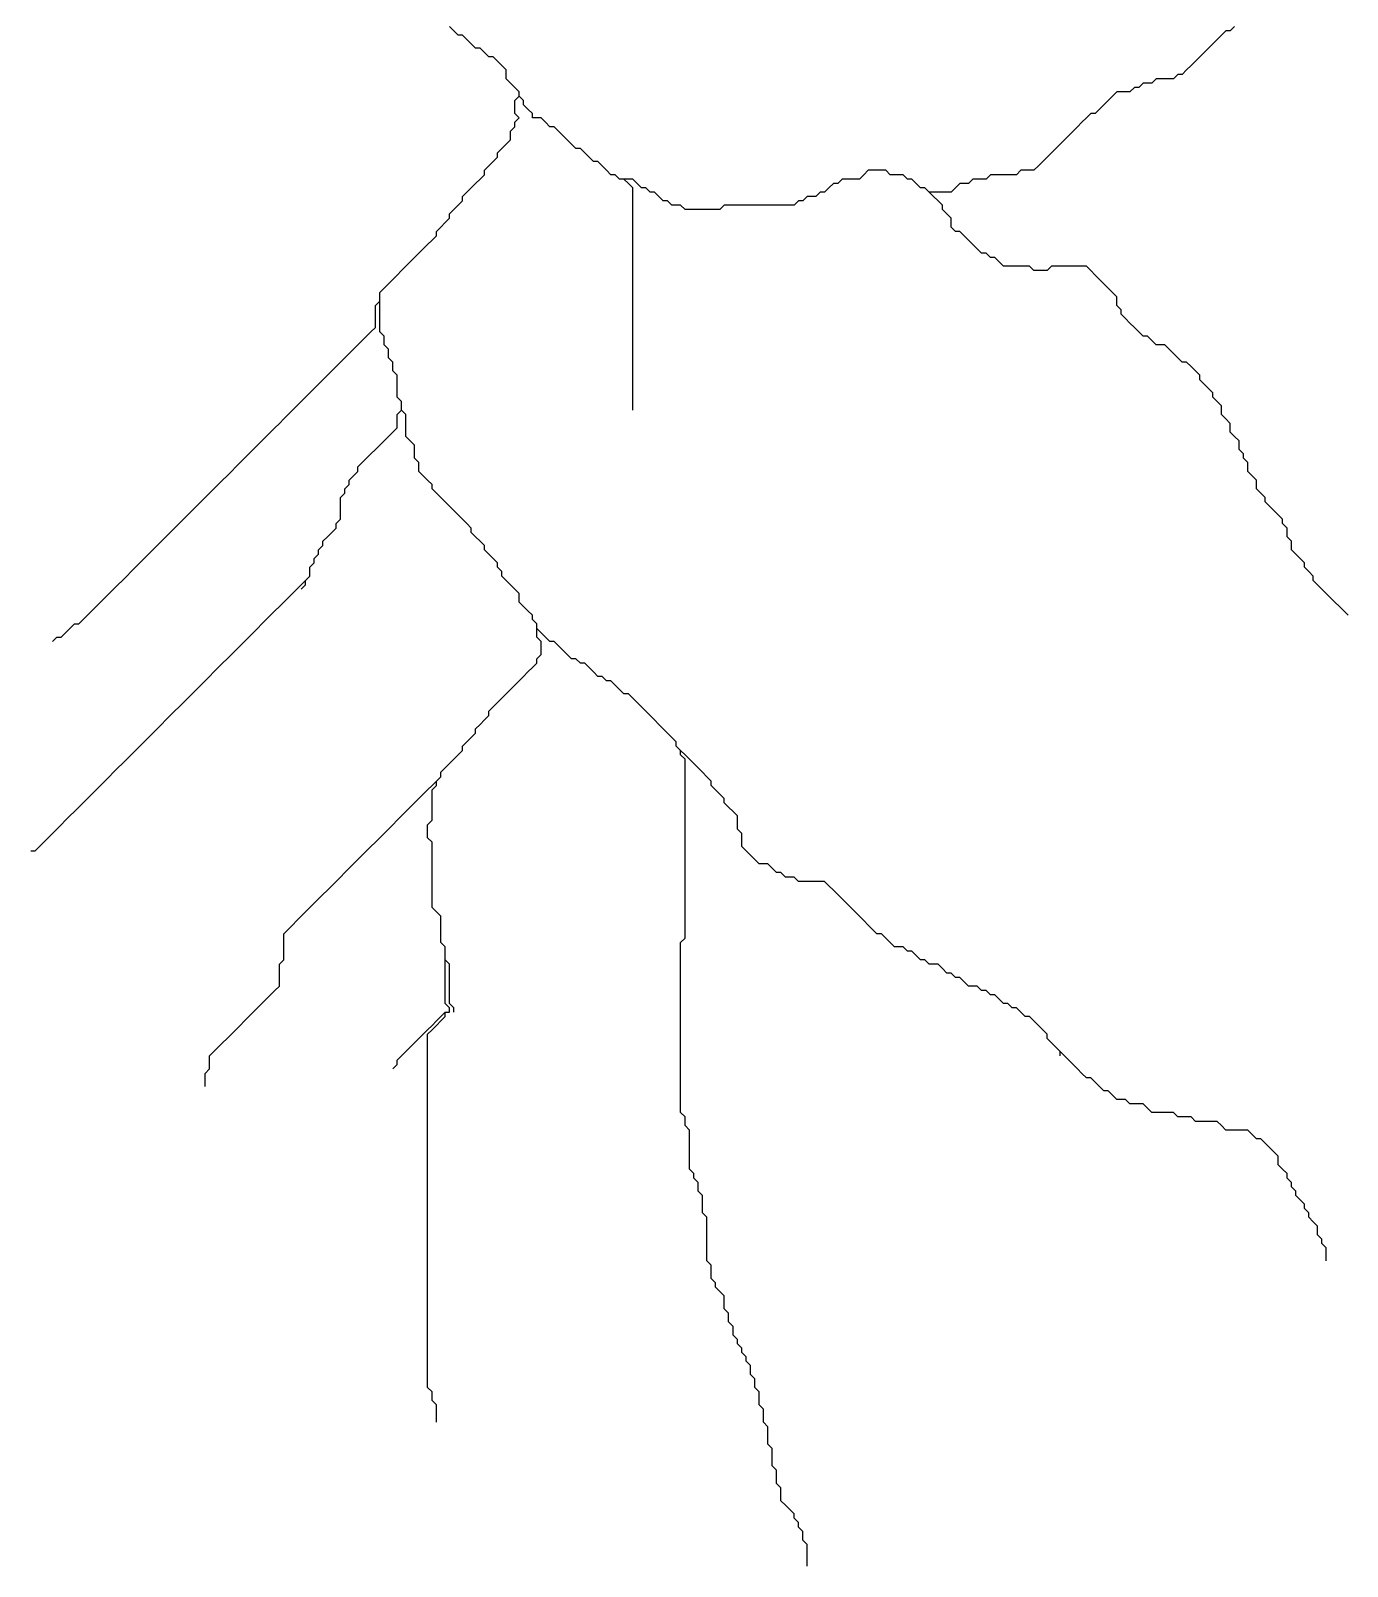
# Model space of a CAD drawing. Header units: metres. Extents: x 837475 to 838479, y 1189012 to 1191015.
# Drawn here: x 837983 to 838284.7, y 1189713.2 to 1190065.1 of the extents above; entities that cross this region are included whole.
import ezdxf

# ---------------------------------------------------------------- set-up
doc = ezdxf.new("R2010")
doc.units = ezdxf.units.M
doc.header["$MEASUREMENT"] = 0

msp = doc.modelspace()

# ---------------------------------------------------------------- linework, layer by layer
for points in [[(838094.91, 1190050.14, 1722.23), (838094.91, 1190051.14, 1722.1), (838093.92, 1190052.13, 1722.04), (838092.92, 1190053.13, 1721.99), (838091.92, 1190054.13, 1721.59), (838091.92, 1190055.13, 1721.14), (838091.92, 1190056.13, 1720.8), (838090.92, 1190057.13, 1720.4), (838089.92, 1190058.13, 1720.35), (838088.92, 1190059.13, 1720.23), (838087.92, 1190059.13, 1720.07), (838086.92, 1190060.13, 1720.02), (838085.92, 1190061.13, 1720.01), (838084.92, 1190061.13, 1720), (838083.92, 1190062.13, 1720), (838082.92, 1190063.13, 1719.91), (838081.92, 1190064.13, 1719.19), (838080.92, 1190064.13, 1718.62), (838079.92, 1190065.13, 1718.05), (838078.92, 1190066.13, 1717.46)], [(838258.86, 1190066.13, 1786.06), (838257.86, 1190065.13, 1786.02), (838256.86, 1190065.13, 1786), (838255.86, 1190064.13, 1785.94), (838254.86, 1190063.13, 1785.51), (838253.86, 1190062.13, 1784.93), (838252.86, 1190061.13, 1784.35), (838251.86, 1190060.13, 1783.92), (838250.86, 1190059.13, 1783.3), (838249.86, 1190058.13, 1782.65), (838248.86, 1190057.13, 1782.11), (838247.86, 1190056.13, 1781.77), (838246.86, 1190055.13, 1781.21), (838245.86, 1190055.13, 1780.85), (838244.86, 1190054.13, 1780.36), (838243.86, 1190054.13, 1780.1), (838242.86, 1190054.13, 1779.9), (838241.87, 1190054.13, 1779.45), (838240.87, 1190054.13, 1778.95), (838239.87, 1190053.13, 1778.36), (838238.87, 1190053.13, 1777.98), (838237.87, 1190053.13, 1777.51), (838236.87, 1190052.13, 1776.71), (838235.87, 1190052.13, 1776.13), (838234.87, 1190051.14, 1775.54), (838233.87, 1190051.14, 1774.93), (838232.87, 1190051.14, 1774.41), (838231.87, 1190051.14, 1774.14), (838230.87, 1190050.14, 1773.99), (838229.87, 1190049.14, 1773.79), (838228.87, 1190048.14, 1773.27), (838227.87, 1190047.14, 1772.77), (838226.87, 1190046.14, 1772.37), (838225.87, 1190046.14, 1772.12), (838224.87, 1190045.14, 1772.01), (838223.87, 1190044.14, 1771.99), (838222.87, 1190043.14, 1771.74), (838221.87, 1190042.14, 1770.97), (838220.87, 1190041.14, 1770.24), (838219.87, 1190040.14, 1769.93), (838218.87, 1190039.14, 1769.39), (838217.87, 1190038.14, 1768.71), (838216.87, 1190037.14, 1768.08), (838215.87, 1190036.14, 1767.62), (838214.87, 1190035.14, 1767.2), (838213.87, 1190034.14, 1766.78), (838212.87, 1190033.14, 1766.37), (838211.88, 1190033.14, 1766.14), (838210.88, 1190033.14, 1766.03), (838209.88, 1190033.14, 1766), (838208.88, 1190032.14, 1765.87), (838207.88, 1190032.14, 1765.61), (838206.88, 1190032.14, 1765.33), (838205.88, 1190032.14, 1765.04), (838204.88, 1190032.14, 1764.76), (838203.88, 1190032.14, 1764.48), (838202.88, 1190032.14, 1764.23), (838201.88, 1190031.14, 1763.85), (838200.88, 1190031.14, 1763.53), (838199.88, 1190031.14, 1763.2), (838198.88, 1190031.14, 1762.89), (838197.88, 1190030.14, 1762.46), (838196.88, 1190030.14, 1762.16), (838195.88, 1190030.14, 1762.02), (838194.88, 1190029.14, 1761.82), (838193.88, 1190028.14, 1761.5), (838192.88, 1190028.14, 1761.27), (838191.88, 1190028.14, 1761.05), (838190.88, 1190028.14, 1760.84), (838189.88, 1190028.14, 1760.63), (838188.88, 1190028.14, 1760.45)], [(838062.93, 1190003.15, 1744), (838062.93, 1190004.15, 1743.85), (838062.93, 1190005.15, 1743.44), (838063.93, 1190006.15, 1742.79), (838064.92, 1190007.15, 1742.2), (838065.92, 1190008.15, 1742.01), (838066.92, 1190009.15, 1741.76), (838067.92, 1190010.15, 1741.09), (838068.92, 1190011.15, 1740.41), (838069.92, 1190012.15, 1740.02), (838070.92, 1190013.15, 1739.54), (838071.92, 1190014.15, 1738.85), (838072.92, 1190015.15, 1738.25), (838073.92, 1190016.15, 1738.01), (838074.92, 1190017.15, 1737.52), (838075.92, 1190018.15, 1736.81), (838075.92, 1190019.15, 1736.37), (838076.92, 1190020.15, 1736.03), (838077.92, 1190021.15, 1735.66), (838078.92, 1190022.15, 1734.83), (838078.92, 1190023.14, 1734.35), (838079.92, 1190024.14, 1733.94), (838080.92, 1190025.14, 1733.27), (838081.92, 1190026.14, 1732.45), (838081.92, 1190027.14, 1732.12), (838082.92, 1190028.14, 1731.7), (838083.92, 1190029.14, 1731.09), (838084.92, 1190030.14, 1730.46), (838085.92, 1190031.14, 1729.64), (838086.92, 1190032.14, 1728.8), (838086.92, 1190033.14, 1728.32), (838087.92, 1190034.14, 1728.01), (838088.92, 1190035.14, 1727.72), (838089.92, 1190036.14, 1727.03), (838089.92, 1190037.14, 1726.6), (838090.92, 1190038.14, 1726.13), (838091.92, 1190039.14, 1726.02), (838092.92, 1190040.14, 1725.84), (838092.92, 1190041.14, 1725.36), (838092.92, 1190042.14, 1724.83), (838093.92, 1190043.14, 1724.18), (838093.92, 1190044.14, 1724.06), (838094.91, 1190045.14, 1724), (838093.92, 1190046.14, 1723.99), (838093.92, 1190047.14, 1723.84), (838093.92, 1190048.14, 1723.32), (838093.92, 1190049.14, 1722.82), (838094.91, 1190050.14, 1722.23)], [(838118.91, 1190031.14, 1734.49), (838117.91, 1190031.14, 1734.21), (838116.91, 1190032.14, 1734.01), (838115.91, 1190032.14, 1734), (838114.91, 1190033.14, 1734), (838113.91, 1190034.14, 1733.98), (838112.91, 1190035.14, 1733.49), (838111.91, 1190035.14, 1732.89), (838110.91, 1190036.14, 1732.18), (838109.91, 1190037.14, 1731.94), (838108.91, 1190038.14, 1731.21), (838107.91, 1190038.14, 1730.65), (838106.91, 1190039.14, 1730.1), (838105.91, 1190040.14, 1729.64), (838104.91, 1190041.14, 1728.79), (838103.91, 1190042.14, 1727.85), (838102.91, 1190043.14, 1726.81), (838101.91, 1190043.14, 1726.27), (838100.91, 1190044.14, 1725.64), (838099.91, 1190045.14, 1724.78), (838098.91, 1190045.14, 1724.28), (838097.91, 1190045.14, 1724.08), (838097.91, 1190046.14, 1724), (838096.91, 1190047.14, 1723.94), (838095.91, 1190048.14, 1723.48), (838095.91, 1190049.14, 1722.89), (838094.91, 1190050.14, 1722.23)], [(838188.88, 1190028.14, 1760.45), (838187.88, 1190029.14, 1760.23), (838186.88, 1190029.14, 1760.08), (838185.88, 1190030.14, 1760.01), (838184.88, 1190031.14, 1759.84), (838183.88, 1190031.14, 1759.54), (838182.89, 1190032.14, 1759.06), (838181.89, 1190032.14, 1758.67), (838180.89, 1190032.14, 1758.33), (838179.89, 1190032.14, 1758.14), (838178.89, 1190033.14, 1758.04), (838177.89, 1190033.14, 1758.01), (838176.89, 1190033.14, 1758), (838175.89, 1190033.14, 1758), (838174.89, 1190033.14, 1758), (838173.89, 1190032.14, 1757.95), (838172.89, 1190031.14, 1757.52), (838171.89, 1190031.14, 1757.04), (838170.89, 1190031.14, 1756.58), (838169.89, 1190031.14, 1756.19), (838168.89, 1190031.14, 1755.94), (838167.89, 1190030.14, 1755.26), (838166.89, 1190030.14, 1754.61), (838165.89, 1190029.14, 1753.71), (838164.89, 1190028.14, 1752.88), (838163.89, 1190028.14, 1752.33), (838162.89, 1190027.14, 1751.91), (838161.89, 1190027.14, 1751.41), (838160.89, 1190027.14, 1750.92), (838159.89, 1190026.14, 1750.28), (838158.89, 1190026.14, 1750.07), (838157.89, 1190025.14, 1749.69), (838156.89, 1190025.14, 1749.03), (838155.89, 1190025.14, 1748.51), (838154.89, 1190025.14, 1748.26), (838153.89, 1190025.14, 1748.13), (838152.9, 1190025.14, 1748.07), (838151.9, 1190025.14, 1748.03), (838150.9, 1190025.14, 1748.01), (838149.9, 1190025.14, 1747.91), (838148.9, 1190025.14, 1747.42), (838147.9, 1190025.14, 1746.76), (838146.9, 1190025.14, 1746.25), (838145.9, 1190025.14, 1746.05), (838144.9, 1190025.14, 1746), (838143.9, 1190025.14, 1745.85), (838142.9, 1190025.14, 1745.18), (838141.9, 1190025.14, 1744.58), (838140.9, 1190024.14, 1744.1), (838139.9, 1190024.14, 1744.01), (838138.9, 1190024.14, 1743.92), (838137.9, 1190024.14, 1743.48), (838136.9, 1190024.14, 1742.72), (838135.9, 1190024.14, 1742.16), (838134.9, 1190024.14, 1741.94), (838133.9, 1190024.14, 1741.55), (838132.9, 1190024.14, 1740.99), (838131.9, 1190025.14, 1740.39), (838130.9, 1190025.14, 1740.17), (838129.9, 1190025.14, 1740.11), (838128.9, 1190026.14, 1740.01), (838127.9, 1190026.14, 1740), (838126.9, 1190027.14, 1739.99), (838125.9, 1190028.14, 1739.5), (838124.9, 1190028.14, 1738.85), (838123.9, 1190029.14, 1737.78), (838122.91, 1190029.14, 1736.93), (838121.91, 1190030.14, 1736.17), (838120.91, 1190031.14, 1735.88), (838119.91, 1190031.14, 1735.21), (838118.91, 1190031.14, 1734.49)], [(838120.91, 1189978.16, 1769.64), (838120.91, 1189979.16, 1769.18), (838120.91, 1189980.16, 1768.72), (838120.91, 1189981.16, 1768.25), (838120.91, 1189982.16, 1767.79), (838120.91, 1189983.16, 1767.34), (838120.91, 1189984.16, 1766.88), (838120.91, 1189985.16, 1766.42), (838120.91, 1189986.16, 1765.95), (838120.91, 1189987.16, 1765.47), (838120.91, 1189988.16, 1764.99), (838120.91, 1189989.16, 1764.5), (838120.91, 1189990.16, 1764.02), (838120.91, 1189991.16, 1763.52), (838120.91, 1189992.16, 1763.02), (838120.91, 1189993.15, 1762.51), (838120.91, 1189994.15, 1762.01), (838120.91, 1189995.15, 1761.5), (838120.91, 1189996.15, 1760.99), (838120.91, 1189997.15, 1760.48), (838120.91, 1189998.15, 1759.97), (838120.91, 1189999.15, 1759.46), (838120.91, 1190000.15, 1758.94), (838120.91, 1190001.15, 1758.42), (838120.91, 1190002.15, 1757.86), (838120.91, 1190003.15, 1757.28), (838120.91, 1190004.15, 1756.7), (838120.91, 1190005.15, 1756.1), (838120.91, 1190006.15, 1755.5), (838120.91, 1190007.15, 1754.88), (838120.91, 1190008.15, 1754.27), (838120.91, 1190009.15, 1753.65), (838120.91, 1190010.15, 1753.04), (838120.91, 1190011.15, 1752.42), (838120.91, 1190012.15, 1751.81), (838120.91, 1190013.15, 1751.2), (838120.91, 1190014.15, 1750.58), (838120.91, 1190015.15, 1749.96), (838120.91, 1190016.15, 1749.34), (838120.91, 1190017.15, 1748.71), (838120.91, 1190018.15, 1748.03), (838120.91, 1190019.15, 1747.22), (838120.91, 1190020.15, 1746.36), (838120.91, 1190021.15, 1745.41), (838120.91, 1190022.15, 1744.37), (838120.91, 1190023.14, 1743.25), (838120.91, 1190024.14, 1742.09), (838120.91, 1190025.14, 1740.93), (838120.91, 1190026.14, 1739.77), (838120.91, 1190027.14, 1738.6), (838120.91, 1190028.14, 1737.44), (838120.91, 1190029.14, 1736.41), (838119.91, 1190030.14, 1735.66), (838118.91, 1190031.14, 1734.49)], [(838284.85, 1189931.18, 1808), (838283.85, 1189932.18, 1807.98), (838282.85, 1189933.18, 1807.57), (838281.85, 1189934.17, 1806.76), (838280.85, 1189935.17, 1806.22), (838279.85, 1189936.17, 1806.06), (838278.85, 1189937.17, 1805.74), (838277.85, 1189938.17, 1804.97), (838276.85, 1189939.17, 1804.36), (838276.85, 1189940.17, 1804.1), (838275.85, 1189941.17, 1803.65), (838274.85, 1189942.17, 1802.85), (838274.85, 1189943.17, 1802.37), (838273.85, 1189944.17, 1802.07), (838272.85, 1189945.17, 1801.87), (838271.86, 1189946.17, 1801.21), (838271.86, 1189947.17, 1800.62), (838271.86, 1189948.17, 1800.16), (838270.86, 1189949.17, 1799.86), (838270.86, 1189950.17, 1799.35), (838270.86, 1189951.17, 1798.85), (838269.86, 1189952.17, 1798.22), (838269.86, 1189953.17, 1798.1), (838268.86, 1189954.17, 1798.01), (838267.86, 1189955.17, 1798), (838266.86, 1189956.17, 1797.88), (838265.86, 1189957.17, 1797.18), (838265.86, 1189958.17, 1796.67), (838264.86, 1189959.17, 1796.07), (838263.86, 1189960.17, 1795.54), (838263.86, 1189961.17, 1795.06), (838263.86, 1189962.17, 1794.67), (838262.86, 1189963.16, 1794.11), (838261.86, 1189964.16, 1793.77), (838261.86, 1189965.16, 1793.33), (838261.86, 1189966.16, 1792.86), (838260.86, 1189967.16, 1792.27), (838260.86, 1189968.16, 1791.93), (838259.86, 1189969.16, 1791.06), (838259.86, 1189970.16, 1790.34), (838259.86, 1189971.16, 1789.89), (838258.86, 1189972.16, 1789.31), (838257.86, 1189973.16, 1788.78), (838257.86, 1189974.16, 1788.38), (838257.86, 1189975.16, 1788.1), (838256.86, 1189976.16, 1787.77), (838255.86, 1189977.16, 1787.15), (838255.86, 1189978.16, 1786.78), (838255.86, 1189979.16, 1786.41), (838254.86, 1189980.16, 1785.9), (838253.86, 1189981.16, 1785.25), (838253.86, 1189982.16, 1784.79), (838252.86, 1189983.16, 1784.08), (838251.86, 1189984.16, 1783.34), (838250.86, 1189985.16, 1782.63), (838250.86, 1189986.16, 1782.24), (838249.86, 1189987.16, 1781.86), (838248.86, 1189988.16, 1781.2), (838247.86, 1189989.16, 1780.55), (838246.86, 1189989.16, 1780.19), (838245.86, 1189990.16, 1780.01), (838244.86, 1189991.16, 1779.94), (838243.86, 1189992.16, 1779.41), (838242.86, 1189993.15, 1778.81), (838241.87, 1189993.15, 1778.37), (838240.87, 1189993.15, 1778.14), (838239.87, 1189994.15, 1777.81), (838238.87, 1189995.15, 1776.81), (838237.87, 1189995.15, 1776.23), (838236.87, 1189996.15, 1776.01), (838235.87, 1189997.15, 1776), (838234.87, 1189998.15, 1775.95), (838233.87, 1189999.15, 1775.57), (838232.87, 1190000.15, 1775.04), (838232.87, 1190001.15, 1774.84), (838231.87, 1190002.15, 1774.52), (838231.87, 1190003.15, 1774.27), (838231.87, 1190004.15, 1774.08), (838230.87, 1190005.15, 1773.9), (838229.87, 1190006.15, 1773.3), (838228.87, 1190007.15, 1772.65), (838227.87, 1190008.15, 1772.11), (838226.87, 1190009.15, 1771.53), (838225.87, 1190010.15, 1770.81), (838224.87, 1190011.15, 1770.23), (838223.87, 1190011.15, 1770.09), (838222.87, 1190011.15, 1770.02), (838221.87, 1190011.15, 1770), (838220.87, 1190011.15, 1769.9), (838219.87, 1190011.15, 1769.41), (838218.87, 1190011.15, 1768.83), (838217.87, 1190011.15, 1768.38), (838216.87, 1190011.15, 1768.17), (838215.87, 1190010.15, 1768.06), (838214.87, 1190010.15, 1768.01), (838213.87, 1190010.15, 1768), (838212.87, 1190010.15, 1768), (838211.88, 1190011.15, 1767.99), (838210.88, 1190011.15, 1767.82), (838209.88, 1190011.15, 1767.45), (838208.88, 1190011.15, 1767.03), (838207.88, 1190011.15, 1766.6), (838206.88, 1190011.15, 1766.22), (838205.88, 1190011.15, 1766.03), (838204.88, 1190012.15, 1765.89), (838203.88, 1190013.15, 1765.38), (838202.88, 1190013.15, 1765.03), (838201.88, 1190014.15, 1764.56), (838200.88, 1190014.15, 1764.25), (838199.88, 1190015.15, 1764.04), (838198.88, 1190016.15, 1763.99), (838197.88, 1190017.15, 1763.7), (838196.88, 1190018.15, 1763.01), (838195.88, 1190019.15, 1762.41), (838194.88, 1190019.15, 1762.13), (838193.88, 1190020.15, 1762.02), (838193.88, 1190021.15, 1762), (838193.88, 1190022.15, 1762), (838192.88, 1190023.14, 1761.97), (838191.88, 1190024.14, 1761.72), (838191.88, 1190025.14, 1761.45), (838190.88, 1190026.14, 1761.1), (838189.88, 1190027.14, 1760.75), (838188.88, 1190028.14, 1760.45)], [(837987.95, 1189925.18, 1799.41), (837988.95, 1189926.18, 1798.64), (837989.95, 1189926.18, 1798.1), (837990.95, 1189927.18, 1797.32), (837991.95, 1189928.18, 1796.55), (837992.95, 1189929.18, 1795.78), (837993.95, 1189929.18, 1795.23), (837994.95, 1189930.18, 1794.46), (837995.95, 1189931.18, 1793.74), (837996.95, 1189932.18, 1793.08), (837997.95, 1189933.18, 1792.4), (837998.95, 1189934.17, 1791.98), (837999.95, 1189935.17, 1791.66), (838000.95, 1189936.17, 1791.31), (838001.95, 1189937.17, 1790.96), (838002.95, 1189938.17, 1790.61), (838003.95, 1189939.17, 1790.28), (838004.95, 1189940.17, 1789.97), (838005.94, 1189941.17, 1789.7), (838006.94, 1189942.17, 1789.44), (838007.94, 1189943.17, 1789.18), (838008.94, 1189944.17, 1788.91), (838009.94, 1189945.17, 1788.64), (838010.94, 1189946.17, 1788.36), (838011.94, 1189947.17, 1788.06), (838012.94, 1189948.17, 1787.53), (838013.94, 1189949.17, 1786.85), (838014.94, 1189950.17, 1786.15), (838015.94, 1189951.17, 1785.43), (838016.94, 1189952.17, 1784.71), (838017.94, 1189953.17, 1783.98), (838018.94, 1189954.17, 1783.26), (838019.94, 1189955.17, 1782.53), (838020.94, 1189956.17, 1781.84), (838021.94, 1189957.17, 1781.2), (838022.94, 1189958.17, 1780.58), (838023.94, 1189959.17, 1779.97), (838024.94, 1189960.17, 1779.4), (838025.94, 1189961.17, 1778.83), (838026.94, 1189962.17, 1778.27), (838027.94, 1189963.16, 1777.69), (838028.94, 1189964.16, 1777.09), (838029.94, 1189965.16, 1776.49), (838030.94, 1189966.16, 1775.89), (838031.94, 1189967.16, 1775.28), (838032.94, 1189968.16, 1774.68), (838033.94, 1189969.16, 1774.07), (838034.93, 1189970.16, 1773.46), (838035.93, 1189971.16, 1772.85), (838036.93, 1189972.16, 1772.23), (838037.93, 1189973.16, 1771.57), (838038.93, 1189974.16, 1770.9), (838039.93, 1189975.16, 1770.21), (838040.93, 1189976.16, 1769.42), (838041.93, 1189977.16, 1768.57), (838042.93, 1189978.16, 1767.67), (838043.93, 1189979.16, 1766.68), (838044.93, 1189980.16, 1765.64), (838045.93, 1189981.16, 1764.53), (838046.93, 1189982.16, 1763.42), (838047.93, 1189983.16, 1762.3), (838048.93, 1189984.16, 1761.19), (838049.93, 1189985.16, 1760.07), (838050.93, 1189986.16, 1758.94), (838051.93, 1189987.16, 1757.8), (838052.93, 1189988.16, 1756.63), (838053.93, 1189989.16, 1755.47), (838054.93, 1189990.16, 1754.31), (838055.93, 1189991.16, 1753.16), (838056.93, 1189992.16, 1752.01), (838057.93, 1189993.15, 1750.88), (838058.93, 1189994.15, 1749.72), (838059.93, 1189995.15, 1748.52), (838060.93, 1189996.15, 1747.28), (838061.93, 1189997.15, 1746.25), (838061.93, 1189998.15, 1746), (838061.93, 1189999.15, 1745.71), (838061.93, 1190000.15, 1745.14), (838061.93, 1190001.15, 1744.56), (838061.93, 1190002.15, 1744.19), (838062.93, 1190003.15, 1744)], [(838067.92, 1189978.16, 1754.52), (838067.92, 1189979.16, 1754.19), (838067.92, 1189980.16, 1754.08), (838066.92, 1189981.16, 1754.01), (838066.92, 1189982.16, 1753.85), (838066.92, 1189983.16, 1753.22), (838066.92, 1189984.16, 1752.56), (838066.92, 1189985.16, 1752.04), (838066.92, 1189986.16, 1751.53), (838065.92, 1189987.16, 1750.79), (838065.92, 1189988.16, 1750.23), (838065.92, 1189989.16, 1749.72), (838064.92, 1189990.16, 1749.03), (838064.92, 1189991.16, 1748.5), (838064.92, 1189992.16, 1748.17), (838063.93, 1189993.15, 1748.01), (838063.93, 1189994.15, 1747.9), (838063.93, 1189995.15, 1747.41), (838062.93, 1189996.15, 1746.72), (838062.93, 1189997.15, 1746.26), (838062.93, 1189998.15, 1746.02), (838062.93, 1189999.15, 1745.72), (838062.93, 1190000.15, 1745.15), (838062.93, 1190001.15, 1744.55), (838062.93, 1190002.15, 1744.13), (838062.93, 1190003.15, 1744)], [(838045.93, 1189939.17, 1780.32), (838046.93, 1189940.17, 1779.85), (838046.93, 1189941.17, 1779.5), (838046.93, 1189942.17, 1779.17), (838047.93, 1189943.17, 1778.68), (838047.93, 1189944.17, 1778.34), (838048.93, 1189945.17, 1777.87), (838048.93, 1189946.17, 1777.53), (838049.93, 1189947.17, 1777.05), (838049.93, 1189948.17, 1776.69), (838050.93, 1189949.17, 1776.17), (838051.93, 1189950.17, 1775.56), (838052.93, 1189951.17, 1774.92), (838052.93, 1189952.17, 1774.47), (838053.93, 1189953.17, 1773.78), (838053.93, 1189954.17, 1773.23), (838053.93, 1189955.17, 1772.65), (838053.93, 1189956.17, 1772.07), (838053.93, 1189957.17, 1771.44), (838053.93, 1189958.17, 1770.8), (838054.93, 1189959.17, 1769.91), (838054.93, 1189960.17, 1769.28), (838055.93, 1189961.17, 1768.41), (838055.93, 1189962.17, 1767.79), (838056.93, 1189963.16, 1766.87), (838057.93, 1189964.16, 1765.98), (838057.93, 1189965.16, 1765.31), (838058.93, 1189966.16, 1764.4), (838059.93, 1189967.16, 1763.44), (838060.93, 1189968.16, 1762.45), (838061.93, 1189969.16, 1761.47), (838062.93, 1189970.16, 1760.53), (838063.93, 1189971.16, 1759.6), (838064.92, 1189972.16, 1758.66), (838065.92, 1189973.16, 1757.72), (838066.92, 1189974.16, 1756.79), (838066.92, 1189975.16, 1756.24), (838066.92, 1189976.16, 1755.74), (838066.92, 1189977.16, 1755.24), (838067.92, 1189978.16, 1754.52)], [(838098.91, 1189928.18, 1776.87), (838098.91, 1189929.18, 1776.5), (838097.91, 1189930.18, 1776.1), (838097.91, 1189931.18, 1776.02), (838096.91, 1189932.18, 1776), (838095.91, 1189933.18, 1775.78), (838094.91, 1189934.17, 1775.05), (838094.91, 1189935.17, 1774.52), (838094.91, 1189936.17, 1774.17), (838093.92, 1189937.17, 1774.01), (838092.92, 1189938.17, 1774), (838091.92, 1189939.17, 1773.91), (838090.92, 1189940.17, 1773.25), (838090.92, 1189941.17, 1772.74), (838089.92, 1189942.17, 1772.15), (838089.92, 1189943.17, 1772.05), (838088.92, 1189944.17, 1771.94), (838087.92, 1189945.17, 1771.44), (838086.92, 1189946.17, 1770.77), (838086.92, 1189947.17, 1770.36), (838085.92, 1189948.17, 1770.04), (838084.92, 1189949.17, 1769.71), (838083.92, 1189950.17, 1769.02), (838083.92, 1189951.17, 1768.56), (838082.92, 1189952.17, 1768.07), (838081.92, 1189953.17, 1767.51), (838080.92, 1189954.17, 1766.75), (838079.92, 1189955.17, 1766.11), (838078.92, 1189956.17, 1765.53), (838077.92, 1189957.17, 1764.66), (838076.92, 1189958.17, 1764.11), (838075.92, 1189959.17, 1763.91), (838074.92, 1189960.17, 1763.2), (838074.92, 1189961.17, 1762.63), (838073.92, 1189962.17, 1762.11), (838072.92, 1189963.16, 1761.94), (838071.92, 1189964.16, 1761.29), (838071.92, 1189965.16, 1760.56), (838071.92, 1189966.16, 1760.14), (838070.92, 1189967.16, 1759.92), (838070.92, 1189968.16, 1759.55), (838070.92, 1189969.16, 1759.03), (838070.92, 1189970.16, 1758.54), (838069.92, 1189971.16, 1758), (838068.92, 1189972.16, 1757.44), (838068.92, 1189973.16, 1756.89), (838068.92, 1189974.16, 1756.38), (838068.92, 1189975.16, 1756.04), (838068.92, 1189976.16, 1755.71), (838068.92, 1189977.16, 1755.23), (838067.92, 1189978.16, 1754.52)], [(837982.95, 1189877.19, 1815.13), (837983.95, 1189877.19, 1814.69), (837984.95, 1189878.19, 1814.09), (837985.95, 1189879.19, 1813.4), (837986.95, 1189880.19, 1812.52), (837987.95, 1189881.19, 1811.66), (837988.95, 1189882.19, 1810.84), (837989.95, 1189883.19, 1810.02), (837990.95, 1189884.19, 1809.12), (837991.95, 1189885.19, 1808.18), (837992.95, 1189886.19, 1807.43), (837993.95, 1189887.19, 1806.82), (837994.95, 1189888.19, 1806.25), (837995.95, 1189889.19, 1805.76), (837996.95, 1189890.19, 1805.34), (837997.95, 1189891.19, 1804.92), (837998.95, 1189892.19, 1804.5), (837999.95, 1189893.19, 1804.05), (838000.95, 1189894.19, 1803.49), (838001.95, 1189895.19, 1802.9), (838002.95, 1189896.19, 1802.31), (838003.95, 1189897.19, 1801.65), (838004.95, 1189898.19, 1800.92), (838005.94, 1189899.19, 1800.21), (838006.94, 1189900.19, 1799.56), (838007.94, 1189901.19, 1798.92), (838008.94, 1189902.19, 1798.27), (838009.94, 1189903.19, 1797.63), (838010.94, 1189904.18, 1797.03), (838011.94, 1189905.18, 1796.43), (838012.94, 1189906.18, 1795.82), (838013.94, 1189907.18, 1795.21), (838014.94, 1189908.18, 1794.59), (838015.94, 1189909.18, 1793.97), (838016.94, 1189910.18, 1793.36), (838017.94, 1189911.18, 1792.75), (838018.94, 1189912.18, 1792.15), (838019.94, 1189913.18, 1791.57), (838020.94, 1189914.18, 1791.01), (838021.94, 1189915.18, 1790.46), (838022.94, 1189916.18, 1789.97), (838023.94, 1189917.18, 1789.59), (838024.94, 1189918.18, 1789.22), (838025.94, 1189919.18, 1788.86), (838026.94, 1189920.18, 1788.49), (838027.94, 1189921.18, 1788.14), (838028.94, 1189922.18, 1787.8), (838029.94, 1189923.18, 1787.46), (838030.94, 1189924.18, 1787.12), (838031.94, 1189925.18, 1786.79), (838032.94, 1189926.18, 1786.45), (838033.94, 1189927.18, 1786.12), (838034.93, 1189928.18, 1785.78), (838035.93, 1189929.18, 1785.4), (838036.93, 1189930.18, 1785.03), (838037.93, 1189931.18, 1784.64), (838038.93, 1189932.18, 1784.23), (838039.93, 1189933.18, 1783.7), (838040.93, 1189934.17, 1783.08), (838041.93, 1189935.17, 1782.46), (838042.93, 1189936.17, 1781.86), (838043.93, 1189937.17, 1781.31), (838044.93, 1189938.17, 1780.79), (838045.93, 1189939.17, 1780.32)], [(838044.93, 1189937.17, 1781.11), (838045.93, 1189938.17, 1780.65), (838045.93, 1189939.17, 1780.32)], [(838075.92, 1189893.19, 1792.94), (838076.92, 1189894.19, 1792.45), (838076.92, 1189895.19, 1792.2), (838077.92, 1189896.19, 1792.01), (838078.92, 1189897.19, 1791.9), (838079.92, 1189898.19, 1791.4), (838080.92, 1189899.19, 1790.84), (838081.92, 1189900.19, 1790.35), (838081.92, 1189901.19, 1790.09), (838082.92, 1189902.19, 1789.94), (838083.92, 1189903.19, 1789.53), (838084.92, 1189904.18, 1789.06), (838084.92, 1189905.18, 1788.74), (838085.92, 1189906.18, 1788.29), (838086.92, 1189907.18, 1787.76), (838087.92, 1189908.18, 1787.29), (838087.92, 1189909.18, 1786.94), (838088.92, 1189910.18, 1786.44), (838089.92, 1189911.18, 1785.85), (838090.92, 1189912.18, 1785.09), (838091.92, 1189913.18, 1784.35), (838092.92, 1189914.18, 1783.86), (838093.92, 1189915.18, 1783.31), (838094.91, 1189916.18, 1782.74), (838095.91, 1189917.18, 1782.05), (838096.91, 1189918.18, 1781.4), (838097.91, 1189919.18, 1780.71), (838098.91, 1189920.18, 1780.01), (838098.91, 1189921.18, 1779.6), (838099.91, 1189922.18, 1779.05), (838099.91, 1189923.18, 1778.64), (838099.91, 1189924.18, 1778.25), (838099.91, 1189925.18, 1778.02), (838098.91, 1189926.18, 1777.64), (838098.91, 1189927.18, 1777.25), (838098.91, 1189928.18, 1776.87)], [(838131.9, 1189900.19, 1791.36), (838130.9, 1189901.19, 1790.74), (838130.9, 1189902.19, 1790.37), (838129.9, 1189903.19, 1790.06), (838128.9, 1189904.18, 1789.79), (838127.9, 1189905.18, 1789.07), (838126.9, 1189906.18, 1788.34), (838125.9, 1189907.18, 1788.03), (838124.9, 1189908.18, 1787.84), (838123.9, 1189909.18, 1787.11), (838122.91, 1189910.18, 1786.36), (838121.91, 1189911.18, 1786.03), (838120.91, 1189912.18, 1785.58), (838119.91, 1189913.18, 1784.85), (838118.91, 1189913.18, 1784.38), (838117.91, 1189914.18, 1784.03), (838116.91, 1189915.18, 1783.83), (838115.91, 1189916.18, 1783.19), (838114.91, 1189916.18, 1782.73), (838113.91, 1189917.18, 1782.21), (838112.91, 1189917.18, 1782.06), (838111.91, 1189918.18, 1781.99), (838110.91, 1189919.18, 1781.7), (838109.91, 1189920.18, 1781.06), (838108.91, 1189920.18, 1780.65), (838107.91, 1189921.18, 1780.12), (838106.91, 1189921.18, 1780.02), (838105.91, 1189922.18, 1779.85), (838104.91, 1189923.18, 1779.29), (838103.91, 1189924.18, 1778.67), (838102.91, 1189925.18, 1778.13), (838101.91, 1189925.18, 1778.03), (838100.91, 1189926.18, 1777.98), (838099.91, 1189927.18, 1777.56), (838098.91, 1189928.18, 1776.87)], [(838160.89, 1189713.25, 1876.98), (838160.89, 1189714.25, 1876.57), (838160.89, 1189715.25, 1876.17), (838160.89, 1189716.25, 1875.78), (838160.89, 1189717.25, 1875.39), (838160.89, 1189718.25, 1874.99), (838159.89, 1189719.25, 1874.42), (838159.89, 1189720.25, 1874.02), (838159.89, 1189721.25, 1873.61), (838158.89, 1189722.25, 1873), (838158.89, 1189723.25, 1872.56), (838157.89, 1189724.25, 1871.94), (838157.89, 1189725.25, 1871.49), (838156.89, 1189726.24, 1870.84), (838155.89, 1189727.24, 1870.2), (838154.89, 1189728.24, 1869.58), (838154.89, 1189729.24, 1869.16), (838154.89, 1189730.24, 1868.74), (838154.89, 1189731.24, 1868.33), (838153.89, 1189732.24, 1867.76), (838153.89, 1189733.24, 1867.39), (838153.89, 1189734.24, 1867.01), (838153.89, 1189735.24, 1866.64), (838152.9, 1189736.24, 1866.1), (838152.9, 1189737.24, 1865.64), (838152.9, 1189738.24, 1865.15), (838152.9, 1189739.24, 1864.67), (838152.9, 1189740.24, 1864.18), (838151.9, 1189741.24, 1863.44), (838151.9, 1189742.24, 1862.91), (838151.9, 1189743.24, 1862.34), (838151.9, 1189744.24, 1861.79), (838151.9, 1189745.24, 1861.27), (838150.9, 1189746.24, 1860.52), (838150.9, 1189747.24, 1860.08), (838150.9, 1189748.24, 1859.75), (838150.9, 1189749.24, 1859.43), (838149.9, 1189750.24, 1858.96), (838149.9, 1189751.24, 1858.61), (838149.9, 1189752.24, 1858.26), (838149.9, 1189753.24, 1857.89), (838148.9, 1189754.24, 1857.32), (838148.9, 1189755.24, 1856.92), (838148.9, 1189756.23, 1856.52), (838147.9, 1189757.23, 1855.93), (838147.9, 1189758.23, 1855.47), (838147.9, 1189759.23, 1855), (838146.9, 1189760.23, 1854.34), (838146.9, 1189761.23, 1853.87), (838145.9, 1189762.23, 1853.18), (838145.9, 1189763.23, 1852.69), (838144.9, 1189764.23, 1852.01), (838144.9, 1189765.23, 1851.57), (838143.9, 1189766.23, 1850.96), (838143.9, 1189767.23, 1850.53), (838143.9, 1189768.23, 1850.13), (838142.9, 1189769.23, 1849.53), (838142.9, 1189770.23, 1849.11), (838142.9, 1189771.23, 1848.7), (838141.9, 1189772.23, 1848.15), (838141.9, 1189773.23, 1847.92), (838141.9, 1189774.23, 1847.53), (838141.9, 1189775.23, 1847.11), (838140.9, 1189776.23, 1846.55), (838139.9, 1189777.23, 1846.05), (838139.9, 1189778.23, 1845.72), (838138.9, 1189779.23, 1845.12), (838138.9, 1189780.23, 1844.64), (838138.9, 1189781.23, 1844.23), (838138.9, 1189782.23, 1844.05), (838137.9, 1189783.23, 1843.83), (838137.9, 1189784.23, 1843.5), (838137.9, 1189785.22, 1843.14), (838137.9, 1189786.22, 1842.78), (838137.9, 1189787.22, 1842.42), (838137.9, 1189788.22, 1842.05), (838137.9, 1189789.22, 1841.67), (838137.9, 1189790.22, 1841.3), (838137.9, 1189791.22, 1840.95), (838137.9, 1189792.22, 1840.59), (838137.9, 1189793.22, 1840.25), (838136.9, 1189794.22, 1839.75), (838136.9, 1189795.22, 1839.36), (838136.9, 1189796.22, 1838.98), (838136.9, 1189797.22, 1838.59), (838136.9, 1189798.22, 1838.18), (838135.9, 1189799.22, 1837.69), (838135.9, 1189800.22, 1837.26), (838135.9, 1189801.22, 1836.83), (838134.9, 1189802.22, 1836.25), (838134.9, 1189803.22, 1835.95), (838133.9, 1189804.22, 1835.37), (838133.9, 1189805.22, 1834.86), (838133.9, 1189806.22, 1834.39), (838133.9, 1189807.22, 1834.08), (838133.9, 1189808.22, 1833.93), (838133.9, 1189809.22, 1833.57), (838133.9, 1189810.22, 1833.12), (838133.9, 1189811.22, 1832.68), (838133.9, 1189812.22, 1832.3), (838133.9, 1189813.22, 1832.04), (838132.9, 1189814.22, 1831.63), (838132.9, 1189815.21, 1831.24), (838132.9, 1189816.21, 1830.86), (838131.9, 1189817.21, 1830.33), (838131.9, 1189818.21, 1830.05), (838131.9, 1189819.21, 1829.81), (838131.9, 1189820.21, 1829.41), (838131.9, 1189821.21, 1828.97), (838131.9, 1189822.21, 1828.53), (838131.9, 1189823.21, 1828.14), (838131.9, 1189824.21, 1827.93), (838131.9, 1189825.21, 1827.56), (838131.9, 1189826.21, 1827.13), (838131.9, 1189827.21, 1826.7), (838131.9, 1189828.21, 1826.3), (838131.9, 1189829.21, 1825.96), (838131.9, 1189830.21, 1825.55), (838131.9, 1189831.21, 1825.13), (838131.9, 1189832.21, 1824.71), (838131.9, 1189833.21, 1824.32), (838131.9, 1189834.21, 1824), (838131.9, 1189835.21, 1823.63), (838131.9, 1189836.21, 1823.19), (838131.9, 1189837.21, 1822.77), (838131.9, 1189838.21, 1822.36), (838131.9, 1189839.21, 1821.93), (838131.9, 1189840.21, 1821.44), (838131.9, 1189841.21, 1820.93), (838131.9, 1189842.21, 1820.41), (838131.9, 1189843.21, 1819.9), (838131.9, 1189844.21, 1819.45), (838131.9, 1189845.2, 1819.01), (838131.9, 1189846.2, 1818.57), (838131.9, 1189847.2, 1818.14), (838131.9, 1189848.2, 1817.72), (838131.9, 1189849.2, 1817.31), (838131.9, 1189850.2, 1816.9), (838131.9, 1189851.2, 1816.48), (838131.9, 1189852.2, 1816.06), (838131.9, 1189853.2, 1815.64), (838131.9, 1189854.2, 1815.21), (838131.9, 1189855.2, 1814.78), (838131.9, 1189856.2, 1814.36), (838132.9, 1189857.2, 1813.75), (838132.9, 1189858.2, 1813.32), (838132.9, 1189859.2, 1812.9), (838132.9, 1189860.2, 1812.47), (838132.9, 1189861.2, 1812.03), (838132.9, 1189862.2, 1811.55), (838132.9, 1189863.2, 1811.05), (838132.9, 1189864.2, 1810.54), (838132.9, 1189865.2, 1809.99), (838132.9, 1189866.2, 1809.33), (838132.9, 1189867.2, 1808.65), (838132.9, 1189868.2, 1807.99), (838132.9, 1189869.2, 1807.36), (838132.9, 1189870.2, 1806.75), (838132.9, 1189871.2, 1806.15), (838132.9, 1189872.2, 1805.6), (838132.9, 1189873.2, 1805.07), (838132.9, 1189874.19, 1804.54), (838132.9, 1189875.19, 1804.01), (838132.9, 1189876.19, 1803.48), (838132.9, 1189877.19, 1802.97), (838132.9, 1189878.19, 1802.47), (838132.9, 1189879.19, 1801.97), (838132.9, 1189880.19, 1801.44), (838132.9, 1189881.19, 1800.91), (838132.9, 1189882.19, 1800.37), (838132.9, 1189883.19, 1799.84), (838132.9, 1189884.19, 1799.31), (838132.9, 1189885.19, 1798.78), (838132.9, 1189886.19, 1798.25), (838132.9, 1189887.19, 1797.73), (838132.9, 1189888.19, 1797.2), (838132.9, 1189889.19, 1796.68), (838132.9, 1189890.19, 1796.17), (838132.9, 1189891.19, 1795.68), (838132.9, 1189892.19, 1795.18), (838132.9, 1189893.19, 1794.69), (838132.9, 1189894.19, 1794.2), (838132.9, 1189895.19, 1793.69), (838132.9, 1189896.19, 1793.18), (838132.9, 1189897.19, 1792.68), (838132.9, 1189898.19, 1792.22), (838131.9, 1189899.19, 1791.75), (838131.9, 1189900.19, 1791.36)], [(838218.87, 1189831.21, 1834.64), (838217.87, 1189832.21, 1834.07), (838216.87, 1189833.21, 1833.47), (838215.87, 1189834.21, 1832.88), (838215.87, 1189835.21, 1832.48), (838214.87, 1189836.21, 1832.02), (838213.87, 1189837.21, 1831.48), (838212.87, 1189838.21, 1830.86), (838211.88, 1189839.21, 1830.37), (838210.88, 1189839.21, 1830.08), (838209.88, 1189840.21, 1829.67), (838208.88, 1189841.21, 1829.14), (838207.88, 1189841.21, 1828.74), (838206.88, 1189842.21, 1828.25), (838205.88, 1189842.21, 1828.04), (838204.88, 1189843.21, 1827.73), (838203.88, 1189844.21, 1827.18), (838202.88, 1189844.21, 1826.84), (838201.88, 1189845.2, 1826.32), (838200.88, 1189845.2, 1825.96), (838199.88, 1189846.2, 1825.47), (838198.88, 1189846.2, 1825.12), (838197.88, 1189846.2, 1824.77), (838196.88, 1189847.2, 1824.29), (838195.88, 1189848.2, 1823.86), (838194.88, 1189848.2, 1823.57), (838193.88, 1189849.2, 1823.1), (838192.88, 1189849.2, 1822.78), (838191.88, 1189850.2, 1822.31), (838190.88, 1189851.2, 1821.83), (838189.88, 1189851.2, 1821.46), (838188.88, 1189851.2, 1821.11), (838187.88, 1189852.2, 1820.61), (838186.88, 1189852.2, 1820.29), (838185.88, 1189853.2, 1819.88), (838184.88, 1189854.2, 1819.45), (838183.88, 1189854.2, 1819.11), (838182.89, 1189855.2, 1818.67), (838181.89, 1189855.2, 1818.32), (838180.89, 1189855.2, 1818.03), (838179.89, 1189856.2, 1817.61), (838178.89, 1189857.2, 1817.12), (838177.89, 1189858.2, 1816.66), (838176.89, 1189858.2, 1816.33), (838175.89, 1189859.2, 1815.99), (838174.89, 1189860.2, 1815.56), (838173.89, 1189861.2, 1815.05), (838172.89, 1189862.2, 1814.54), (838171.89, 1189863.2, 1814.05), (838170.89, 1189864.2, 1813.61), (838169.89, 1189865.2, 1813.08), (838168.89, 1189866.2, 1812.54), (838167.89, 1189867.2, 1812.02), (838166.89, 1189868.2, 1811.47), (838165.89, 1189869.2, 1810.89), (838164.89, 1189870.2, 1810.4), (838163.89, 1189870.2, 1810.04), (838162.89, 1189870.2, 1809.68), (838161.89, 1189870.2, 1809.25), (838160.89, 1189870.2, 1808.79), (838159.89, 1189870.2, 1808.36), (838158.89, 1189870.2, 1808.03), (838157.89, 1189871.2, 1807.55), (838156.89, 1189871.2, 1807.18), (838155.89, 1189871.2, 1806.83), (838154.89, 1189872.2, 1806.35), (838153.89, 1189872.2, 1806.07), (838152.9, 1189873.2, 1805.69), (838151.9, 1189874.19, 1805.07), (838150.9, 1189874.19, 1804.62), (838149.9, 1189874.19, 1804.23), (838148.9, 1189875.19, 1803.75), (838147.9, 1189876.19, 1803.06), (838146.9, 1189877.19, 1802.38), (838145.9, 1189878.19, 1801.76), (838145.9, 1189879.19, 1801.17), (838145.9, 1189880.19, 1800.58), (838145.9, 1189881.19, 1800.13), (838144.9, 1189882.19, 1799.91), (838144.9, 1189883.19, 1799.51), (838144.9, 1189884.19, 1798.91), (838144.9, 1189885.19, 1798.38), (838143.9, 1189886.19, 1797.97), (838142.9, 1189887.19, 1797.34), (838141.9, 1189888.19, 1796.69), (838141.9, 1189889.19, 1796.24), (838140.9, 1189890.19, 1795.88), (838139.9, 1189891.19, 1795.22), (838138.9, 1189892.19, 1794.55), (838138.9, 1189893.19, 1794.19), (838137.9, 1189894.19, 1794.01), (838136.9, 1189895.19, 1793.97), (838135.9, 1189896.19, 1793.58), (838134.9, 1189897.19, 1792.91), (838133.9, 1189898.19, 1792.3), (838132.9, 1189899.19, 1791.94), (838131.9, 1189900.19, 1791.36)], [(838022.94, 1189823.21, 1827.21), (838022.94, 1189824.21, 1827.02), (838022.94, 1189825.21, 1826.83), (838022.94, 1189826.21, 1826.65), (838023.94, 1189827.21, 1826.4), (838023.94, 1189828.21, 1826.2), (838023.94, 1189829.21, 1826), (838023.94, 1189830.21, 1825.77), (838024.94, 1189831.21, 1825.44), (838025.94, 1189832.21, 1825.12), (838026.94, 1189833.21, 1824.8), (838027.94, 1189834.21, 1824.48), (838028.94, 1189835.21, 1824.13), (838029.94, 1189836.21, 1823.4), (838030.94, 1189837.21, 1822.28), (838031.94, 1189838.21, 1821.12), (838032.94, 1189839.21, 1819.98), (838033.94, 1189840.21, 1818.99), (838034.93, 1189841.21, 1818.15), (838035.93, 1189842.21, 1817.5), (838036.93, 1189843.21, 1816.9), (838037.93, 1189844.21, 1816.3), (838038.93, 1189845.2, 1815.77), (838039.93, 1189846.2, 1815.35), (838039.93, 1189847.2, 1815.07), (838039.93, 1189848.2, 1814.8), (838039.93, 1189849.2, 1814.54), (838039.93, 1189850.2, 1814.28), (838039.93, 1189851.2, 1814.06), (838040.93, 1189852.2, 1813.84), (838040.93, 1189853.2, 1813.57), (838040.93, 1189854.2, 1813.28), (838040.93, 1189855.2, 1812.98), (838040.93, 1189856.2, 1812.67), (838040.93, 1189857.2, 1812.35), (838040.93, 1189858.2, 1812.03), (838041.93, 1189859.2, 1811.65), (838042.93, 1189860.2, 1811.18), (838043.93, 1189861.2, 1810.7), (838044.93, 1189862.2, 1810.19), (838045.93, 1189863.2, 1809.72), (838046.93, 1189864.2, 1809.29), (838047.93, 1189865.2, 1808.87), (838048.93, 1189866.2, 1808.44), (838049.93, 1189867.2, 1807.99), (838050.93, 1189868.2, 1807.49), (838051.93, 1189869.2, 1806.98), (838052.93, 1189870.2, 1806.47), (838053.93, 1189871.2, 1805.95), (838054.93, 1189872.2, 1805.4), (838055.93, 1189873.2, 1804.84), (838056.93, 1189874.19, 1804.28), (838057.93, 1189875.19, 1803.72), (838058.93, 1189876.19, 1803.16), (838059.93, 1189877.19, 1802.61), (838060.93, 1189878.19, 1802.05), (838061.93, 1189879.19, 1801.42), (838062.93, 1189880.19, 1800.78), (838063.93, 1189881.19, 1800.13), (838064.92, 1189882.19, 1799.51), (838065.92, 1189883.19, 1798.9), (838066.92, 1189884.19, 1798.29), (838067.92, 1189885.19, 1797.68), (838068.92, 1189886.19, 1797.08), (838069.92, 1189887.19, 1796.47), (838070.92, 1189888.19, 1795.86), (838071.92, 1189889.19, 1795.24), (838072.92, 1189890.19, 1794.61), (838073.92, 1189891.19, 1794), (838074.92, 1189892.19, 1793.46), (838075.92, 1189893.19, 1792.94)], [(838077.92, 1189852.2, 1808.06), (838077.92, 1189853.2, 1807.86), (838077.92, 1189854.2, 1807.46), (838077.92, 1189855.2, 1807.03), (838076.92, 1189856.2, 1806.43), (838076.92, 1189857.2, 1806.05), (838076.92, 1189858.2, 1805.7), (838076.92, 1189859.2, 1805.28), (838076.92, 1189860.2, 1804.86), (838076.92, 1189861.2, 1804.49), (838076.92, 1189862.2, 1804.19), (838075.92, 1189863.2, 1803.97), (838074.92, 1189864.2, 1803.69), (838074.92, 1189865.2, 1803.31), (838074.92, 1189866.2, 1802.92), (838074.92, 1189867.2, 1802.57), (838074.92, 1189868.2, 1802.26), (838074.92, 1189869.2, 1802.04), (838074.92, 1189870.2, 1801.87), (838074.92, 1189871.2, 1801.39), (838074.92, 1189872.2, 1800.82), (838074.92, 1189873.2, 1800.32), (838074.92, 1189874.19, 1800.05), (838074.92, 1189875.19, 1799.91), (838074.92, 1189876.19, 1799.46), (838074.92, 1189877.19, 1798.91), (838074.92, 1189878.19, 1798.39), (838074.92, 1189879.19, 1798.06), (838073.92, 1189880.19, 1797.83), (838073.92, 1189881.19, 1797.36), (838073.92, 1189882.19, 1796.93), (838073.92, 1189883.19, 1796.53), (838074.92, 1189884.19, 1796.08), (838074.92, 1189885.19, 1795.99), (838074.92, 1189886.19, 1795.81), (838074.92, 1189887.19, 1795.33), (838074.92, 1189888.19, 1794.8), (838074.92, 1189889.19, 1794.36), (838074.92, 1189890.19, 1794.03), (838074.92, 1189891.19, 1793.74), (838075.92, 1189892.19, 1793.25), (838075.92, 1189893.19, 1792.94)], [(838077.92, 1189840.21, 1812.06), (838078.92, 1189840.21, 1812), (838078.92, 1189841.21, 1812), (838077.92, 1189842.21, 1811.9), (838077.92, 1189843.21, 1811.58), (838077.92, 1189844.21, 1811.2), (838077.92, 1189845.2, 1810.84), (838077.92, 1189846.2, 1810.5), (838077.92, 1189847.2, 1810.09), (838077.92, 1189848.2, 1809.65), (838077.92, 1189849.2, 1809.2), (838077.92, 1189850.2, 1808.76), (838077.92, 1189851.2, 1808.34), (838077.92, 1189852.2, 1808.06)], [(838079.92, 1189840.21, 1812), (838079.92, 1189841.21, 1812), (838078.92, 1189842.21, 1811.94), (838078.92, 1189843.21, 1811.64), (838078.92, 1189844.21, 1811.24), (838078.92, 1189845.2, 1810.84), (838078.92, 1189846.2, 1810.45), (838078.92, 1189847.2, 1810.05), (838078.92, 1189848.2, 1809.64), (838078.92, 1189849.2, 1809.23), (838078.92, 1189850.2, 1808.82), (838078.92, 1189851.2, 1808.45), (838077.92, 1189852.2, 1808.06)], [(838065.92, 1189827.21, 1817.5), (838066.92, 1189828.21, 1817.11), (838066.92, 1189829.21, 1816.83), (838067.92, 1189830.21, 1816.42), (838068.92, 1189831.21, 1816), (838069.92, 1189832.21, 1815.55), (838070.92, 1189833.21, 1815.09), (838071.92, 1189834.21, 1814.64), (838072.92, 1189835.21, 1814.19), (838073.92, 1189836.21, 1813.73), (838074.92, 1189837.21, 1813.29), (838075.92, 1189838.21, 1812.85), (838076.92, 1189839.21, 1812.42), (838077.92, 1189840.21, 1812.06)], [(838075.92, 1189746.24, 1848.85), (838075.92, 1189747.24, 1848.56), (838075.92, 1189748.24, 1848.28), (838075.92, 1189749.24, 1848.02), (838075.92, 1189750.24, 1847.82), (838074.92, 1189751.24, 1847.56), (838074.92, 1189752.24, 1847.38), (838074.92, 1189753.24, 1847.2), (838073.92, 1189754.24, 1846.95), (838073.92, 1189755.24, 1846.77), (838073.92, 1189756.23, 1846.59), (838073.92, 1189757.23, 1846.41), (838073.92, 1189758.23, 1846.18), (838073.92, 1189759.23, 1845.92), (838073.92, 1189760.23, 1845.62), (838073.92, 1189761.23, 1845.32), (838073.92, 1189762.23, 1845.02), (838073.92, 1189763.23, 1844.72), (838073.92, 1189764.23, 1844.42), (838073.92, 1189765.23, 1844.12), (838073.92, 1189766.23, 1843.8), (838073.92, 1189767.23, 1843.47), (838073.92, 1189768.23, 1843.14), (838073.92, 1189769.23, 1842.8), (838073.92, 1189770.23, 1842.47), (838073.92, 1189771.23, 1842.14), (838073.92, 1189772.23, 1841.81), (838073.92, 1189773.23, 1841.47), (838073.92, 1189774.23, 1841.13), (838073.92, 1189775.23, 1840.8), (838073.92, 1189776.23, 1840.46), (838073.92, 1189777.23, 1840.12), (838073.92, 1189778.23, 1839.77), (838073.92, 1189779.23, 1839.42), (838073.92, 1189780.23, 1839.06), (838073.92, 1189781.23, 1838.71), (838073.92, 1189782.23, 1838.35), (838073.92, 1189783.23, 1837.99), (838073.92, 1189784.23, 1837.63), (838073.92, 1189785.22, 1837.26), (838073.92, 1189786.22, 1836.9), (838073.92, 1189787.22, 1836.54), (838073.92, 1189788.22, 1836.18), (838073.92, 1189789.22, 1835.82), (838073.92, 1189790.22, 1835.47), (838073.92, 1189791.22, 1835.13), (838073.92, 1189792.22, 1834.77), (838073.92, 1189793.22, 1834.42), (838073.92, 1189794.22, 1834.07), (838073.92, 1189795.22, 1833.74), (838073.92, 1189796.22, 1833.4), (838073.92, 1189797.22, 1833.07), (838073.92, 1189798.22, 1832.73), (838073.92, 1189799.22, 1832.39), (838073.92, 1189800.22, 1832.01), (838073.92, 1189801.22, 1831.44), (838073.92, 1189802.22, 1830.8), (838073.92, 1189803.22, 1830.16), (838073.92, 1189804.22, 1829.54), (838073.92, 1189805.22, 1828.95), (838073.92, 1189806.22, 1828.37), (838073.92, 1189807.22, 1827.83), (838073.92, 1189808.22, 1827.32), (838073.92, 1189809.22, 1826.82), (838073.92, 1189810.22, 1826.32), (838073.92, 1189811.22, 1825.83), (838073.92, 1189812.22, 1825.35), (838073.92, 1189813.22, 1824.87), (838073.92, 1189814.22, 1824.4), (838073.92, 1189815.21, 1823.93), (838073.92, 1189816.21, 1823.46), (838073.92, 1189817.21, 1823), (838073.92, 1189818.21, 1822.53), (838073.92, 1189819.21, 1822.06), (838073.92, 1189820.21, 1821.55), (838073.92, 1189821.21, 1821.01), (838073.92, 1189822.21, 1820.47), (838073.92, 1189823.21, 1819.92), (838073.92, 1189824.21, 1819.37), (838073.92, 1189825.21, 1818.82), (838073.92, 1189826.21, 1818.26), (838073.92, 1189827.21, 1817.71), (838073.92, 1189828.21, 1817.17), (838073.92, 1189829.21, 1816.64), (838073.92, 1189830.21, 1816.14), (838073.92, 1189831.21, 1815.68), (838073.92, 1189832.21, 1815.25), (838073.92, 1189833.21, 1814.81), (838073.92, 1189834.21, 1814.38), (838073.92, 1189835.21, 1813.99), (838074.92, 1189836.21, 1813.53), (838075.92, 1189837.21, 1813.08), (838076.92, 1189838.21, 1812.64), (838077.92, 1189839.21, 1812.2), (838077.92, 1189840.21, 1812.06)], [(838279.85, 1189783.23, 1865.83), (838279.85, 1189784.23, 1865.4), (838279.85, 1189785.22, 1864.93), (838279.85, 1189786.22, 1864.52), (838278.85, 1189787.22, 1864.01), (838278.85, 1189788.22, 1863.68), (838277.85, 1189789.22, 1863.07), (838277.85, 1189790.22, 1862.62), (838277.85, 1189791.22, 1862.24), (838276.85, 1189792.22, 1861.76), (838275.85, 1189793.22, 1861.17), (838275.85, 1189794.22, 1860.71), (838274.85, 1189795.22, 1860.08), (838274.85, 1189796.22, 1859.68), (838273.85, 1189797.22, 1859.11), (838272.85, 1189798.22, 1858.52), (838272.85, 1189799.22, 1858.09), (838271.86, 1189800.22, 1857.55), (838271.86, 1189801.22, 1857.14), (838270.86, 1189802.22, 1856.55), (838270.86, 1189803.22, 1856.15), (838269.86, 1189804.22, 1855.74), (838268.86, 1189805.22, 1855.13), (838268.86, 1189806.22, 1854.65), (838268.86, 1189807.22, 1854.29), (838267.86, 1189808.22, 1854.05), (838266.86, 1189809.22, 1853.83), (838265.86, 1189810.22, 1853.22), (838264.86, 1189811.22, 1852.58), (838263.86, 1189811.22, 1852.23), (838262.86, 1189812.22, 1852), (838261.86, 1189813.22, 1851.73), (838260.86, 1189813.22, 1851.39), (838259.86, 1189813.22, 1851.03), (838258.86, 1189813.22, 1850.67), (838257.86, 1189813.22, 1850.33), (838256.86, 1189813.22, 1850.1), (838255.86, 1189814.22, 1849.9), (838254.86, 1189815.21, 1849.47), (838253.86, 1189815.21, 1849.14), (838252.86, 1189815.21, 1848.81), (838251.86, 1189815.21, 1848.48), (838250.86, 1189815.21, 1848.15), (838249.86, 1189815.21, 1847.88), (838248.86, 1189816.21, 1847.43), (838247.86, 1189816.21, 1847.07), (838246.86, 1189816.21, 1846.72), (838245.86, 1189816.21, 1846.38), (838244.86, 1189817.21, 1845.93), (838243.86, 1189817.21, 1845.55), (838242.86, 1189817.21, 1845.16), (838241.87, 1189817.21, 1844.77), (838240.87, 1189817.21, 1844.4), (838239.87, 1189817.21, 1844.09), (838238.87, 1189818.21, 1843.65), (838237.87, 1189819.21, 1843.09), (838236.87, 1189819.21, 1842.67), (838235.87, 1189819.21, 1842.3), (838234.87, 1189819.21, 1842.07), (838233.87, 1189820.21, 1841.8), (838232.87, 1189820.21, 1841.48), (838231.87, 1189820.21, 1841.17), (838230.87, 1189821.21, 1840.73), (838229.87, 1189822.21, 1840.3), (838228.87, 1189822.21, 1840.07), (838227.87, 1189823.21, 1839.67), (838226.87, 1189824.21, 1839), (838225.87, 1189825.21, 1838.38), (838224.87, 1189825.21, 1838.06), (838223.87, 1189826.21, 1837.58), (838222.87, 1189827.21, 1836.87), (838221.87, 1189828.21, 1836.22), (838220.87, 1189829.21, 1835.8), (838219.87, 1189830.21, 1835.23), (838218.87, 1189831.21, 1834.64)], [(838218.87, 1189830.21, 1835.03), (838218.87, 1189831.21, 1834.64)]]:
    msp.add_polyline3d(points)

doc.saveas('drawing.dxf')
